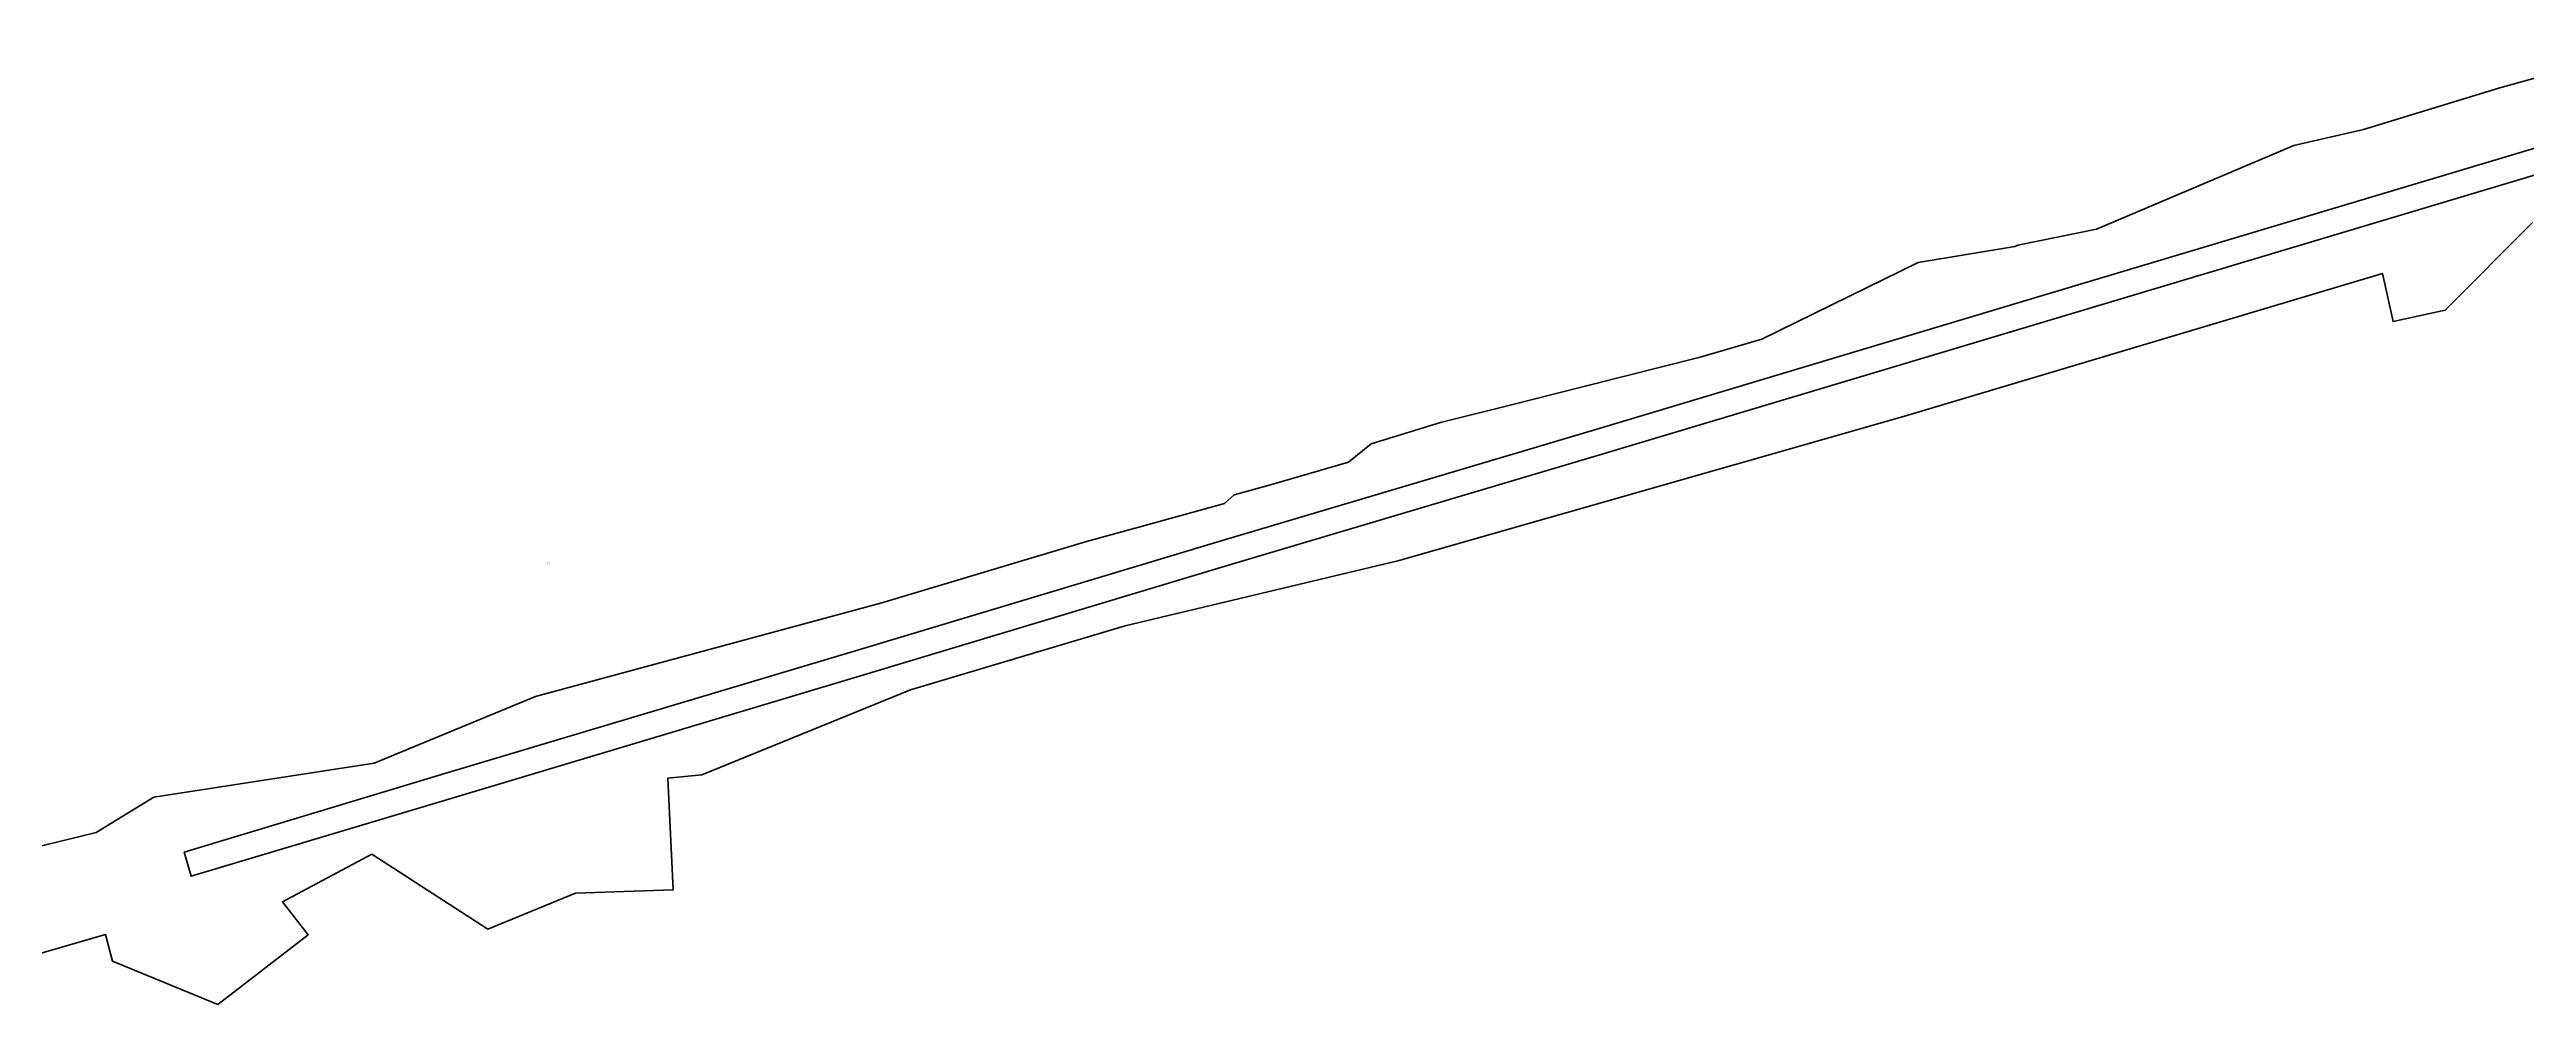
# Model space of a CAD drawing. Header units: inches. Extents: x 386283 to 388912, y 683236 to 683929.
# Drawn here: x 387556.2 to 388039.9, y 683430.8 to 683617.2 of the extents above; entities that cross this region are included whole.
import ezdxf

# ---------------------------------------------------------------- set-up
doc = ezdxf.new("R2010")
doc.units = ezdxf.units.IN
doc.header["$MEASUREMENT"] = 0
for name, color, linetype, true_color in [('CONSTRUCTII_ACTIVE', 7, 'Continuous', 0x543459), ('IMOBILE_ACTIVE', 7, 'Continuous', 0xf73413), ('LABEL', 7, 'Continuous', 0xf73413)]:
    doc.layers.add(name, color=color, linetype=linetype, true_color=true_color)
doc.styles.get("Standard").update_dxf_attribs({"font": 'arial.ttf'})

msp = doc.modelspace()

# ---------------------------------------------------------------- linework, layer by layer
at = {"layer": 'CONSTRUCTII_ACTIVE', "lineweight": 40}
msp.add_lwpolyline([(388092.747, 683608.097), (387943.561, 683563.417), (387859.59, 683538.268), (387787.138, 683516.722), (387715.233, 683495.121), (387634.888, 683471.058), (387583.891, 683455.805), (387582.531, 683460.492), (387633.456, 683475.848), (387713.798, 683499.911), (387785.706, 683521.512), (387858.16, 683543.06), (387942.127, 683568.207), (388091.315, 683612.887)], dxfattribs=at)
at = {"layer": 'IMOBILE_ACTIVE', "color": 5, "lineweight": 70}
for points in [[(387518.565, 683452.898), (387565.322, 683464.363), (387576.613, 683471.285), (387619.635, 683477.913), (387651.116, 683490.882), (387718.747, 683509.229), (387758.722, 683521.166), (387768.96, 683523.987), (387785.67, 683528.59), (387787.58, 683530.26), (387794.64, 683532.22), (387809.86, 683536.69), (387814.325, 683540.278), (387827.853, 683544.41), (387841.685, 683547.894), (387855.314, 683551.32), (387878.539, 683557.176), (387890.597, 683560.695), (387921.143, 683575.667), (387939.991, 683578.811), (387940.56, 683579.04), (387955.97, 683582.17), (387994.513, 683598.475), (388008.086, 683601.642), (388034.718, 683609.739), (388061.638, 683617.245)], [(388041.057, 683583.489), (388024.053, 683566.333), (388013.861, 683564.115), (388011.777, 683573.513), (387918.269, 683545.612), (387819.514, 683517.378), (387766.257, 683504.706), (387724.376, 683492.229), (387683.636, 683475.636), (387676.954, 683474.94), (387678.041, 683453.187), (387658.942, 683452.478), (387641.813, 683445.469), (387619.195, 683460.107), (387601.723, 683450.816), (387606.773, 683444.393), (387589.134, 683430.774), (387568.518, 683439.221), (387567.157, 683444.453), (387553.7, 683440.508)]]:
    msp.add_lwpolyline(points, dxfattribs=at)

# ---------------------------------------------------------------- texts
at = {"layer": 'LABEL'}
msp.add_text('52496', height=0.2, dxfattribs=at).set_placement((387653.293, 683516.936))

doc.saveas('drawing.dxf')
